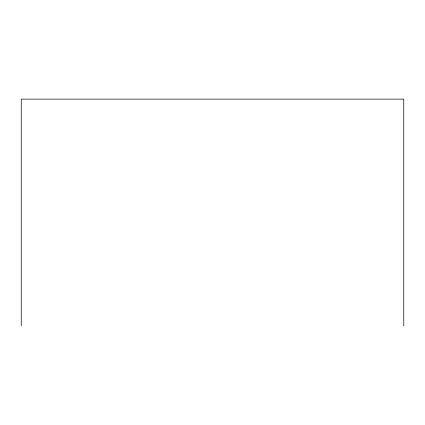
<?xml version="1.0" encoding="UTF-8"?>
<svg xmlns="http://www.w3.org/2000/svg" width="425" height="425" viewBox="0 0 425 425"><rect width="100%" height="100%" fill="white"/><g stroke="black" fill="none" stroke-linecap="round" stroke-linejoin="round"><path stroke-width="0.64" d="M403.75 325.869L403.75 99.131L21.25 99.131L21.25 325.869"/></g></svg>
